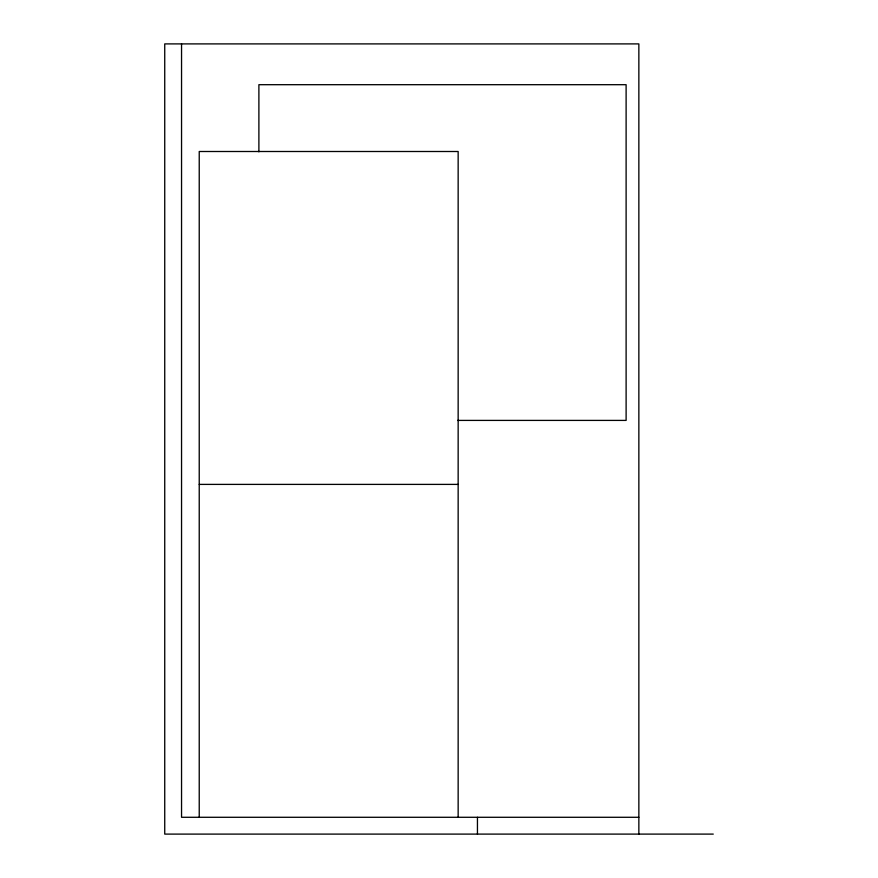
<?xml version="1.0" encoding="UTF-8"?>
<svg xmlns="http://www.w3.org/2000/svg" width="878" height="878" viewBox="0 0 878 878"><rect width="100%" height="100%" fill="white"/><g stroke="black" fill="none" stroke-linecap="round" stroke-linejoin="round"><path stroke-width="1.32" d="M457.57 420.408L626.113 420.408L626.113 84.694L258.889 84.694L258.889 151.839M199.229 484.393L458.151 484.393M638.855 817.286L181.548 817.286L181.548 43.9M713.265 834.1L164.735 834.1L164.735 43.9L638.855 43.9L638.855 834.1M477.445 817.286L477.445 834.1M458.151 817.286L458.151 151.499L199.229 151.499L199.229 817.286"/></g></svg>
